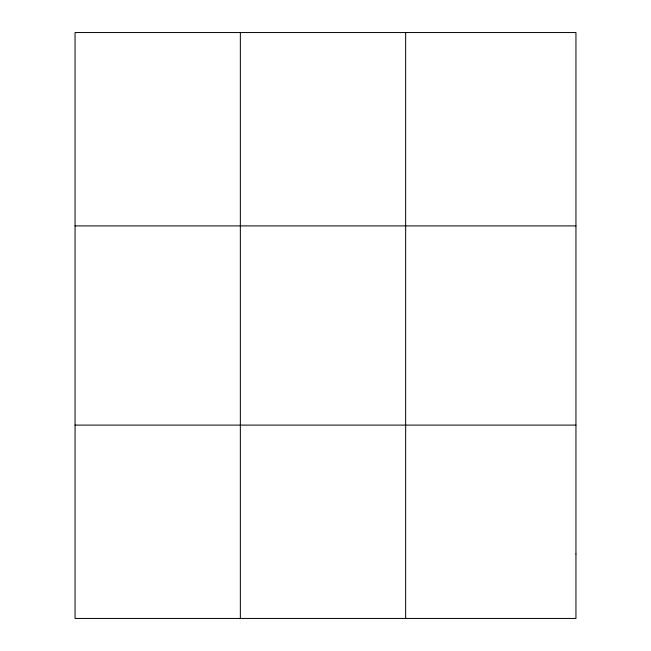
<?xml version="1.0" encoding="UTF-8"?>
<svg xmlns="http://www.w3.org/2000/svg" width="651" height="651" viewBox="0 0 651 651"><rect width="100%" height="100%" fill="white"/><g stroke="black" fill="none" stroke-linecap="round" stroke-linejoin="round"><path stroke-width="0.98" d="M240.349 618.45L240.349 32.55M405.646 618.45L405.646 32.55M75.052 225.897L575.948 225.897M75.052 425.103L575.948 425.103M575.948 554.001L575.948 618.45L75.052 618.45L75.052 32.55L575.948 32.55L575.948 554.001"/></g></svg>
